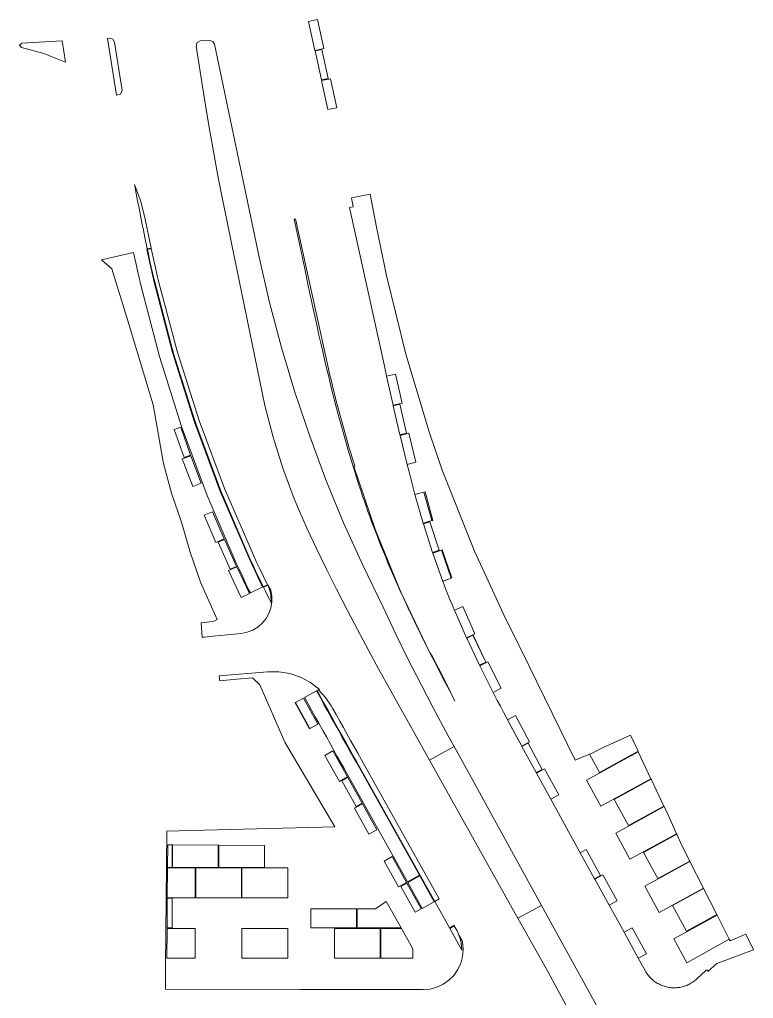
# Model space of a CAD drawing. Header units: metres. Extents: x 105146 to 106170, y 111783 to 118163.
# Drawn here: x 105636 to 105764.4, y 117991.4 to 118162.8 of the extents above; entities that cross this region are included whole.
import ezdxf

# ---------------------------------------------------------------- set-up
doc = ezdxf.new("R2010")
doc.units = ezdxf.units.M
doc.layers.add('20-EP-ZONA-DURA', color=253, linetype='CONTINUOUS', lineweight=13)
doc.layers.add('20-EP-ZONA-VERDE', color=84, linetype='CONTINUOUS', lineweight=13)

msp = doc.modelspace()

# ---------------------------------------------------------------- linework, layer by layer
at = {"layer": '20-EP-ZONA-DURA'}
for points in [[(105723.8659, 118035.5501), (105725.2463, 118036.3003), (105722.8063, 118040.8923), (105721.3939, 118040.1417), (105723.8659, 118035.5501), (105723.3003, 118036.5902), (105722.6038, 118037.8791), (105721.9105, 118039.1697), (105721.2205, 118040.4621), (105720.6749, 118041.4911), (105720.1326, 118042.5219), (105719.5936, 118043.5544), (105718.9533, 118044.7921), (105718.8805, 118044.9337), (105720.2987, 118045.6745), (105717.9639, 118050.3213), (105716.5329, 118049.6055), (105716.4891, 118049.6953), (105717.5623, 118050.2321), (105717.5582, 118050.2405), (105717.5731, 118050.2479), (105715.3585, 118054.9529), (105715.3291, 118054.9389), (105714.2728, 118054.4418), (105714.2433, 118054.4279), (105714.2017, 118054.5187), (105715.6493, 118055.2001), (105713.5535, 118059.9603), (105712.0823, 118059.3311), (105712.054, 118059.3987), (105711.6698, 118060.3188), (105711.2914, 118061.2412), (105710.9477, 118062.0946), (105710.6096, 118062.9502), (105710.2773, 118063.8081), (105710.0575, 118064.3855), (105710.1338, 118064.4157), (105711.5455, 118064.9739), (105711.6235, 118065.0049), (105709.9143, 118069.9159), (105709.7973, 118069.8751), (105708.4012, 118069.3892), (105708.2861, 118069.3491), (105708.2543, 118069.4439), (105709.3877, 118069.8385), (105707.8047, 118074.8115), (105706.6579, 118074.4585), (105706.6311, 118074.5472), (105706.6289, 118074.5543), (105706.7935, 118074.6051), (105708.1579, 118075.0261), (105708.3105, 118075.0721), (105706.9419, 118080.0887), (105706.7241, 118080.0293), (105705.3979, 118079.6676), (105705.1805, 118079.6083), (105704.9362, 118080.5085), (105704.6242, 118081.6793), (105704.3182, 118082.8518), (105703.9726, 118084.2018), (105703.8133, 118084.8327), (105705.3573, 118085.2539), (105704.1273, 118090.3179), (105702.5685, 118089.9577), (105702.5453, 118090.0567), (105703.7147, 118090.3257), (105702.5485, 118095.4003), (105701.3733, 118095.1573), (105701.3513, 118095.2549), (105702.9183, 118095.5789), (105701.7901, 118100.6555), (105700.2231, 118100.3317), (105699.7756, 118102.3618), (105693.7277, 118129.8479), (105694.3819, 118129.9831), (105694.0621, 118131.5303), (105697.3517, 118132.2101), (105698.4599, 118126.4265), (105700.1829, 118117.9479), (105703.5609, 118104.1621), (105707.6863, 118090.5811), (105709.9345, 118083.8471), (105715.5941, 118069.7003), (105721.0973, 118057.7467), (105721.5827, 118056.7637), (105725.1653, 118049.5101), (105733.2249, 118033.0937), (105734.1413, 118033.4873), (105735.7265, 118034.1039), (105737.4629, 118030.9169), (105739.5007, 118032.0365), (105739.5613, 118031.9562), (105735.2159, 118029.5691), (105737.7035, 118025.0027), (105746.4968, 118029.8331), (105746.5397, 118029.7425), (105740.0735, 118026.1909), (105742.5613, 118021.6241), (105748.7675, 118025.0333), (105748.8103, 118024.9429), (105740.3199, 118020.2789), (105742.8075, 118015.7125), (105750.9688, 118020.1955), (105751.0098, 118020.1039), (105745.1775, 118016.9007), (105747.6655, 118012.3337), (105753.2689, 118015.4121), (105753.3141, 118015.3227), (105745.4243, 118010.9881), (105747.9117, 118006.4223), (105755.663, 118010.6802), (105755.7082, 118010.5909), (105750.2821, 118007.6097), (105752.7215, 118003.1315), (105758.0117, 118006.0382), (105758.0568, 118005.949), (105750.4799, 118001.7861), (105752.7525, 117997.6123), (105760.2036, 118001.7059), (105760.3391, 118001.4381), (105763.1271, 118002.6231), (105764.4255, 117999.8843), (105758.0381, 117997.4401), (105756.4494, 117996.0846), (105756.4317, 117996.158), (105756.4207, 117996.1909), (105756.4041, 117996.2215), (105756.3826, 117996.2487), (105756.3566, 117996.2717), (105756.327, 117996.2899), (105756.2948, 117996.3028), (105756.2608, 117996.3098), (105756.2261, 117996.3108), (105756.1917, 117996.3059), (105756.1587, 117996.295), (105756.1281, 117996.2786), (105756.1008, 117996.2572), (105754.513, 117994.7739), (105754.5104, 117994.7715), (105754.3523, 117994.6292), (105754.1917, 117994.4948), (105754.026, 117994.366), (105753.8527, 117994.2412), (105753.6767, 117994.1241), (105753.499, 117994.0149), (105753.3151, 117993.9108), (105753.1265, 117993.813), (105752.9368, 117993.7232), (105752.7438, 117993.6403), (105752.5457, 117993.5636), (105752.3465, 117993.4947), (105752.1441, 117993.4329), (105751.9413, 117993.3789), (105751.7348, 117993.3318), (105751.5262, 117993.2923), (105751.3163, 117993.2605), (105751.1084, 117993.2366), (105750.8972, 117993.2201), (105750.688, 117993.2114), (105750.476, 117993.2102), (105750.2641, 117993.2168), (105750.0526, 117993.2312), (105749.8442, 117993.253), (105749.637, 117993.2822), (105749.4283, 117993.3195), (105749.2234, 117993.3637), (105749.015, 117993.4168), (105748.8137, 117993.476), (105748.6154, 117993.5423), (105748.4164, 117993.6168), (105748.2204, 117993.6986), (105748.0297, 117993.7864), (105747.8413, 117993.8816), (105747.6554, 117993.9843), (105747.4754, 117994.0923), (105747.2983, 117994.2077), (105747.1267, 117994.3285), (105746.9582, 117994.4565), (105746.7946, 117994.5904), (105746.6359, 117994.7304), (105746.4837, 117994.8748), (105746.3356, 117995.0258), (105746.1944, 117995.1809), (105746.0576, 117995.3424), (105745.9269, 117995.5086), (105745.8024, 117995.6795), (105745.6837, 117995.8554), (105745.5727, 117996.0337), (105745.467, 117996.2181), (105744.2793, 117998.3795), (105745.6815, 117999.1493), (105743.1773, 118003.7067), (105741.7753, 118002.9363), (105739.1749, 118007.6689), (105740.5767, 118008.4393), (105738.0725, 118012.9965), (105736.6707, 118012.2263), (105736.6225, 118012.3139), (105737.6743, 118012.8917), (105735.1701, 118017.4491), (105734.1183, 118016.8713), (105728.9653, 118026.2491), (105730.3657, 118027.0181), (105727.8633, 118031.5765), (105726.4611, 118030.8067), (105726.4131, 118030.8943), (105727.4515, 118031.4645), (105724.9681, 118036.0351), (105723.9137, 118035.4621), (105723.8659, 118035.5501)], [(105702.7132, 118062.4706), (105702.6657, 118062.5735), (105702.1874, 118063.6415), (105701.7147, 118064.7122), (105701.2479, 118065.7854), (105700.8468, 118066.721), (105700.4506, 118067.6588), (105700.0592, 118068.5986), (105699.6726, 118069.5403), (105699.2908, 118070.4842), (105698.9421, 118071.3596), (105698.5982, 118072.2371), (105698.2592, 118073.1165), (105697.925, 118073.9978), (105697.5957, 118074.8809), (105697.2713, 118075.7657), (105696.9518, 118076.6524), (105696.6371, 118077.5409), (105696.3275, 118078.431), (105696.0228, 118079.3229), (105695.6988, 118080.2879), (105695.3797, 118081.2547), (105695.0657, 118082.223), (105694.7567, 118083.193), (105694.4526, 118084.1645), (105694.1089, 118085.2833), (105693.7714, 118086.4037), (105693.4399, 118087.5264), (105693.1146, 118088.6506), (105692.7621, 118089.8928), (105692.4156, 118091.1366), (105692.0754, 118092.3822), (105691.7412, 118093.6295), (105691.4481, 118094.7435), (105691.1594, 118095.8588), (105690.8751, 118096.9752), (105690.5952, 118098.0928), (105690.2792, 118099.3749), (105689.9676, 118100.6582), (105689.6604, 118101.9425), (105689.3577, 118103.2279), (105689.0257, 118104.6591), (105688.6985, 118106.0914), (105688.3759, 118107.5249), (105687.9769, 118109.3233), (105687.5825, 118111.1227), (105687.1929, 118112.9232), (105686.8458, 118114.5458), (105686.5018, 118116.1691), (105685.8165, 118119.4274), (105685.1343, 118122.6865), (105684.0563, 118127.849), (105684.2771, 118127.8933), (105690.3515, 118100.2865), (105690.5535, 118099.4301), (105690.7598, 118098.571), (105690.9684, 118097.7173), (105691.1816, 118096.86), (105691.3971, 118096.008), (105691.6172, 118095.1524), (105691.8396, 118094.3022), (105692.0666, 118093.4484), (105692.2959, 118092.6), (105692.5298, 118091.7481), (105692.7659, 118090.9016), (105693.0066, 118090.0516), (105693.2496, 118089.207), (105693.4972, 118088.3589), (105693.7469, 118087.5164), (105694.0014, 118086.6703), (105694.2579, 118085.8298), (105694.5192, 118084.9859), (105694.651, 118084.5676), (105694.4799, 118084.5161), (105698.2642, 118073.3692), (105702.7132, 118062.4706)], [(105678.4223, 118063.8451), (105678.6153, 118063.4473), (105679.3581, 118063.8073), (105679.4096, 118063.8324), (105679.4565, 118063.7441), (105678.6589, 118063.3573), (105678.9995, 118062.6549), (105679.5811, 118061.4681), (105680.0021, 118060.6183), (105679.9691, 118062.1217), (105679.5507, 118063.5662), (105679.9385, 118062.8363), (105680.1256, 118061.8142), (105680.1336, 118060.7753), (105679.9623, 118059.7505), (105679.6167, 118058.7706), (105679.1073, 118057.8651), (105678.4492, 118057.061), (105677.6623, 118056.3825), (105676.7702, 118055.85), (105675.7995, 118055.4793), (105674.7795, 118055.2817), (105669.8447, 118054.7635), (105668.2521, 118054.6391), (105667.912, 118054.6216), (105667.9101, 118054.6257), (105667.7601, 118057.1371), (105669.2827, 118057.2811), (105669.7264, 118057.3569), (105670.1538, 118057.4981), (105670.5553, 118057.7015), (105667.6099, 118064.2755), (105665.8355, 118069.5325), (105664.2903, 118074.7313), (105662.5699, 118079.8257), (105661.1887, 118085.0227), (105659.3643, 118095.2983), (105656.4497, 118105.0199), (105654.9687, 118109.8257), (105652.1221, 118119.1427), (105650.2825, 118120.7179), (105655.9025, 118121.9735), (105656.0091, 118121.4695), (105656.2935, 118120.1647), (105656.5843, 118118.8595), (105656.8819, 118117.5543), (105657.1833, 118116.2617), (105660.4509, 118103.7977), (105664.3324, 118091.511), (105668.8182, 118079.4319), (105673.8973, 118067.5899), (105674.4537, 118066.3847), (105675.0209, 118065.1721), (105675.5931, 118063.9637), (105676.1703, 118062.7593), (105676.3657, 118062.3565), (105678.5253, 118063.4037), (105678.3323, 118063.8017), (105677.7599, 118064.9959), (105677.1925, 118066.1941), (105676.6303, 118067.3959), (105676.0777, 118068.5931), (105671.0462, 118080.3243), (105666.6024, 118092.2905), (105662.7571, 118104.4623), (105659.5199, 118116.8097), (105659.2205, 118118.0935), (105658.9257, 118119.3873), (105658.6601, 118120.5791), (105658.6373, 118120.6813), (105658.3553, 118121.9753), (105658.2443, 118122.4968), (105658.3417, 118122.5185), (105658.4529, 118121.9963), (105658.7349, 118120.7027), (105659.0231, 118119.4093), (105659.2946, 118118.218), (105659.3179, 118118.1161), (105659.6173, 118116.8325), (105660.1785, 118114.5041), (105660.2161, 118114.3493), (105662.2577, 118106.5855), (105662.8268, 118104.582), (105662.8533, 118104.4898), (105664.5461, 118098.8714), (105664.5608, 118098.8247), (105667.0423, 118091.3248), (105667.0451, 118091.3167), (105671.3359, 118079.8713), (105671.3401, 118079.8608), (105676.1685, 118068.6347), (105676.7209, 118067.4381), (105677.2829, 118066.2367), (105677.8501, 118065.0389), (105678.4223, 118063.8451)], [(105664.7709, 118086.0889), (105665.9013, 118086.4903), (105664.1685, 118091.3695), (105663.0313, 118090.9893), (105664.7709, 118086.0889)], [(105667.7625, 118081.5627), (105665.9349, 118086.3959), (105664.4279, 118085.8611), (105666.2673, 118080.9973), (105667.7625, 118081.5627)], [(105670.3113, 118071.1999), (105671.7823, 118071.8253), (105669.7603, 118076.5807), (105668.2765, 118075.9851), (105670.3113, 118071.1999)], [(105672.8459, 118066.5285), (105673.9401, 118067.0201), (105671.8215, 118071.7333), (105670.7147, 118071.2717), (105672.8459, 118066.5285)], [(105676.1925, 118062.2573), (105673.9811, 118066.9289), (105672.5225, 118066.2735), (105674.7467, 118061.5733), (105676.1925, 118062.2573)], [(105702.7132, 118062.4706), (105707.8109, 118051.8599), (105707.8939, 118051.8974), (105708.0713, 118051.5445), (105708.4712, 118050.7568), (105708.8722, 118049.9748), (105709.2785, 118049.1903), (105709.6858, 118048.4116), (105710.0967, 118047.6338), (105710.5039, 118046.797), (105710.9158, 118045.9587), (105711.331, 118045.1218), (105711.7493, 118044.2866), (105712.182, 118043.4303), (105711.8298, 118044.0908), (105711.1423, 118045.3893), (105710.459, 118046.69), (105709.7801, 118047.993), (105709.1738, 118049.1661), (105708.5716, 118050.3413), (105707.9734, 118051.5186), (105707.3793, 118052.698), (105706.8649, 118053.7288), (105706.3545, 118054.7616), (105705.8483, 118055.7964), (105705.3461, 118056.8331), (105704.7884, 118057.9978), (105704.2364, 118059.1652), (105703.6903, 118060.3352), (105703.15, 118061.508), (105702.7132, 118062.4706)], [(105688.4557, 118045.4709), (105688.2701, 118045.3695), (105688.0543, 118045.2513), (105688.0899, 118045.1859), (105688.7155, 118044.0427), (105689.3425, 118042.9015), (105689.9705, 118041.7625), (105690.5995, 118040.6255), (105691.2309, 118039.4869), (105691.8609, 118038.3539), (105692.4911, 118037.2223), (105693.1217, 118036.0923), (105693.7521, 118034.9637), (105694.3823, 118033.8363), (105695.0121, 118032.7099), (105696.6265, 118029.8231), (105708.6421, 118008.3383), (105711.2291, 118003.7127), (105712.0145, 118004.1519), (105712.0635, 118004.0647), (105711.2779, 118003.6253), (105713.4065, 117999.8193), (105713.2891, 118001.1503), (105712.9133, 118002.4326), (105713.4157, 118001.5063), (105713.5569, 118000.7059), (105713.6044, 117999.8945), (105713.4978, 117998.6789), (105713.1818, 117997.5002), (105712.666, 117996.3943), (105711.9659, 117995.3948), (105711.1029, 117994.532), (105710.1033, 117993.8322), (105708.9973, 117993.3166), (105707.8185, 117993.0008), (105706.6029, 117992.8945), (105685.1199, 117992.9038), (105685.1199, 117992.8931), (105661.5155, 117992.9447), (105661.5221, 117996.7881), (105661.7181, 118020.6331), (105668.2843, 118020.8001), (105691.1437, 118021.3821), (105682.3805, 118036.2451), (105678.0343, 118046.2779), (105676.7437, 118047.4971), (105673.9941, 118047.2441), (105671.0353, 118046.9773), (105670.9273, 118047.8539), (105679.3819, 118048.5571), (105681.3515, 118048.5587), (105683.2949, 118048.238), (105685.1596, 118047.6038), (105686.8955, 118046.6731), (105688.4557, 118045.4709)], [(105688.1907, 118039.4021), (105685.6853, 118043.9559), (105684.2694, 118043.1734), (105684.1821, 118043.1251), (105686.7043, 118038.5777), (105686.7917, 118038.6261), (105688.1907, 118039.4021)], [(105685.8957, 118043.9877), (105686.5235, 118042.8407), (105687.1523, 118041.6961), (105687.7821, 118040.5541), (105688.4125, 118039.4141), (105689.0459, 118038.2721), (105689.6769, 118037.1371), (105690.3081, 118036.0043), (105690.9391, 118034.8731), (105691.5699, 118033.7437), (105692.2003, 118032.6161), (105692.8301, 118031.4897), (105703.8739, 118011.7425), (105705.9685, 118012.9141), (105694.9249, 118032.6611), (105694.2949, 118033.7875), (105693.6647, 118034.9149), (105693.0343, 118036.0435), (105692.4039, 118037.1735), (105691.7735, 118038.3051), (105691.1435, 118039.4383), (105690.5121, 118040.5769), (105689.8829, 118041.7143), (105689.2549, 118042.8533), (105688.6279, 118043.9947), (105688.0021, 118045.1379), (105687.9665, 118045.2033), (105685.8611, 118044.0511), (105685.8957, 118043.9877)], [(105707.7318, 118033.0735), (105712.0517, 118035.4548), (105715.4092, 118029.3247), (105715.8128, 118028.5894), (105715.8202, 118028.5758), (105727.3199, 118007.6478), (105723.2048, 118005.3869), (105722.2051, 118007.1757), (105707.7318, 118033.0735)], [(105691.9547, 118029.3685), (105693.3507, 118030.1493), (105690.8135, 118034.6879), (105689.4165, 118033.9069), (105691.9547, 118029.3685)], [(105694.8903, 118024.9377), (105695.9377, 118025.5235), (105693.3995, 118030.0619), (105692.3521, 118029.4763), (105694.8903, 118024.9377)], [(105698.5247, 118020.8977), (105695.9873, 118025.4365), (105694.5905, 118024.6555), (105697.1285, 118020.1169), (105698.5247, 118020.8977)], [(105662.6511, 118014.2965), (105662.6511, 118018.2407), (105661.8985, 118018.2469), (105661.8659, 118014.2965), (105662.6511, 118014.2965)], [(105662.7511, 118018.2399), (105662.7511, 118014.2965), (105670.7511, 118014.2965), (105670.7511, 118018.1741), (105662.7511, 118018.2399)], [(105670.8511, 118018.1733), (105670.8511, 118014.2965), (105678.8511, 118014.2965), (105678.8511, 118018.1075), (105670.8511, 118018.1733)], [(105699.7643, 118015.4039), (105702.3025, 118010.8655), (105703.6985, 118011.6463), (105701.1605, 118016.1845), (105699.7643, 118015.4039)], [(105666.7011, 118008.9965), (105666.7011, 118014.1965), (105661.8651, 118014.1965), (105661.8223, 118008.9965), (105666.7011, 118008.9965)], [(105666.8011, 118014.1965), (105666.8011, 118008.9965), (105674.8011, 118008.9965), (105674.8011, 118014.1965), (105666.8011, 118014.1965)], [(105674.9011, 118014.1965), (105674.9011, 118008.9965), (105682.9011, 118008.9965), (105682.9011, 118014.1965), (105674.9011, 118014.1965)], [(105706.0173, 118012.8267), (105703.9227, 118011.6553), (105706.4601, 118007.1181), (105708.5547, 118008.2897), (105706.0173, 118012.8267)], [(105706.2857, 118007.0203), (105703.7475, 118011.5589), (105702.7001, 118010.9731), (105705.2379, 118006.4345), (105706.2857, 118007.0203)], [(105662.6511, 118003.6965), (105662.6511, 118008.8965), (105661.8215, 118008.8965), (105661.7789, 118003.6965), (105662.6511, 118003.6965)], [(105702.7613, 118003.6965), (105700.1651, 118008.3077), (105698.2795, 118007.0583), (105695.0511, 118007.0583), (105695.0511, 118003.6965), (105702.7613, 118003.6965)], [(105694.9511, 118003.6965), (105694.9511, 118007.0583), (105686.9511, 118007.0583), (105686.9511, 118003.6965), (105694.9511, 118003.6965)], [(105666.7011, 117998.3965), (105666.7011, 118003.5965), (105661.7781, 118003.5965), (105661.7353, 117998.3965), (105666.7011, 117998.3965)], [(105682.9011, 117998.3965), (105682.9011, 118003.5965), (105674.9011, 118003.5965), (105674.9011, 117998.3965), (105682.9011, 117998.3965)], [(105699.1011, 117998.3965), (105699.1011, 118003.5965), (105691.1011, 118003.5965), (105691.1011, 117998.3965), (105699.1011, 117998.3965)], [(105699.2011, 118003.5965), (105699.2011, 117998.3965), (105704.8187, 117998.3965), (105704.8187, 118000.0425), (105702.8177, 118003.5965), (105699.2011, 118003.5965)]]:
    msp.add_lwpolyline(points, close=True, dxfattribs=at)
at = {"layer": '20-EP-ZONA-VERDE'}
for points in [[(105689.2385, 118157.6955), (105687.6715, 118157.3717), (105686.5539, 118162.4505), (105688.1209, 118162.7745), (105689.2385, 118157.6955)], [(105644.0135, 118155.3191), (105640.223, 118156.8169), (105636.2863, 118157.8727), (105635.9688, 118158.2944), (105636.3461, 118158.6637), (105643.4185, 118159.0443), (105644.0135, 118155.3191)], [(105652.5685, 118158.8193), (105653.9247, 118150.3267), (105653.6111, 118149.7092), (105652.9331, 118149.5597), (105651.3505, 118159.4713), (105651.7355, 118159.4919), (105652.2812, 118159.3154), (105652.5685, 118158.8193)], [(105670.0985, 118158.4915), (105677.8905, 118121.1735), (105679.7206, 118113.2309), (105681.8085, 118105.3519), (105684.1519, 118097.5451), (105686.7484, 118089.8188), (105689.5952, 118082.1812), (105692.6892, 118074.6403), (105696.0272, 118067.2042), (105699.6057, 118059.8809), (105701.8327, 118055.1401), (105703.8933, 118050.9495), (105706.3185, 118046.1963), (105708.3861, 118042.2599), (105711.0139, 118037.3635), (105712.0513, 118035.4555), (105707.7311, 118033.0731), (105704.8577, 118038.2159), (105702.2585, 118042.8727), (105700.9627, 118045.2029), (105698.8157, 118049.0933), (105697.1131, 118052.2137), (105695.0943, 118055.9707), (105693.3543, 118059.2717), (105691.4369, 118062.9955), (105689.7321, 118066.3997), (105687.9235, 118070.1297), (105686.2943, 118073.6165), (105684.0506, 118078.8647), (105682.0641, 118084.2157), (105680.3394, 118089.6567), (105678.8805, 118095.1747), (105673.0935, 118123.6263), (105672.2201, 118127.6311), (105671.4647, 118131.3207), (105670.6777, 118135.3965), (105670.0107, 118139.0375), (105669.2805, 118143.2133), (105668.6937, 118146.7001), (105667.9797, 118151.0707), (105667.5593, 118153.6961), (105666.8601, 118158.1063), (105667.0272, 118158.733), (105667.6039, 118159.0299), (105669.2689, 118159.1267), (105669.8018, 118158.9632), (105670.0985, 118158.4915)], [(105689.9857, 118152.4379), (105688.8105, 118152.1951), (105687.6929, 118157.2739), (105688.8683, 118157.5169), (105689.9857, 118152.4379)], [(105691.5165, 118147.3423), (105689.9495, 118147.0185), (105688.8321, 118152.0973), (105690.3991, 118152.4211), (105691.5165, 118147.3423)], [(105657.8715, 118128.1333), (105658.9759, 118122.7627), (105658.3207, 118122.6163), (105658.1771, 118123.2899), (105657.9071, 118124.5837), (105657.6427, 118125.8771), (105657.3835, 118127.1705), (105657.1299, 118128.4637), (105656.8809, 118129.7567), (105656.6369, 118131.0493), (105656.3973, 118132.3415), (105656.1621, 118133.6331), (105656.1109, 118133.9195), (105657.1384, 118131.0712), (105657.8715, 118128.1333)], [(105659.1111, 118122.1379), (105659.3893, 118120.8705), (105659.6819, 118119.5659), (105659.9793, 118118.2681), (105660.2813, 118116.9807), (105663.5264, 118104.6799), (105667.3847, 118092.5574), (105671.8463, 118080.6437), (105676.9001, 118068.9689), (105677.4545, 118067.7787), (105678.0209, 118066.5791), (105678.5937, 118065.3817), (105679.3581, 118063.8073), (105678.6153, 118063.4473), (105678.4223, 118063.8451), (105677.8501, 118065.0389), (105677.2829, 118066.2367), (105676.7209, 118067.4381), (105676.1685, 118068.6347), (105671.139, 118080.3614), (105666.697, 118092.3229), (105662.8533, 118104.4898), (105659.6173, 118116.8325), (105659.3179, 118118.1161), (105659.0231, 118119.4093), (105658.7349, 118120.7027), (105658.4529, 118121.9963), (105658.3417, 118122.5185), (105658.9969, 118122.6649), (105659.1111, 118122.1379)], [(105702.9183, 118095.5789), (105701.3513, 118095.2549), (105700.2231, 118100.3317), (105701.7901, 118100.6555), (105702.9183, 118095.5789)], [(105703.7147, 118090.3257), (105702.5453, 118090.0567), (105701.3733, 118095.1573), (105702.5485, 118095.4003), (105703.7147, 118090.3257)], [(105665.9013, 118086.4903), (105664.7709, 118086.0889), (105663.0313, 118090.9893), (105664.1685, 118091.3695), (105665.9013, 118086.4903)], [(105705.3573, 118085.2539), (105703.8133, 118084.8327), (105702.5685, 118089.9577), (105704.1273, 118090.3179), (105705.3573, 118085.2539)], [(105667.7625, 118081.5627), (105666.2673, 118080.9973), (105664.4279, 118085.8611), (105665.9349, 118086.3959), (105667.7625, 118081.5627)], [(105708.1579, 118075.0261), (105706.6289, 118074.5543), (105705.1805, 118079.6083), (105706.7241, 118080.0293), (105708.1579, 118075.0261)], [(105671.7823, 118071.8253), (105670.3113, 118071.1999), (105668.2765, 118075.9851), (105669.7603, 118076.5807), (105671.7823, 118071.8253)], [(105709.3877, 118069.8385), (105708.2543, 118069.4439), (105706.6579, 118074.4585), (105707.8047, 118074.8115), (105709.3877, 118069.8385)], [(105673.9401, 118067.0201), (105672.8459, 118066.5285), (105670.7147, 118071.2717), (105671.8215, 118071.7333), (105673.9401, 118067.0201)], [(105711.5455, 118064.9739), (105710.0575, 118064.3855), (105708.2861, 118069.3491), (105709.7973, 118069.8751), (105711.5455, 118064.9739)], [(105676.1925, 118062.2573), (105674.7467, 118061.5733), (105672.5225, 118066.2735), (105673.9811, 118066.9289), (105676.1925, 118062.2573)], [(105680.0021, 118060.6183), (105679.5811, 118061.4681), (105678.9995, 118062.6549), (105678.6589, 118063.3573), (105679.4665, 118063.7489), (105679.9528, 118062.2206), (105680.0021, 118060.6183)], [(105715.6493, 118055.2001), (105714.2017, 118054.5187), (105712.0823, 118059.3311), (105713.5535, 118059.9603), (105715.6493, 118055.2001)], [(105717.5623, 118050.2321), (105716.4891, 118049.6953), (105714.2433, 118054.4279), (105715.3291, 118054.9389), (105717.5623, 118050.2321)], [(105720.2987, 118045.6745), (105718.8805, 118044.9337), (105716.5329, 118049.6055), (105717.9639, 118050.3213), (105720.2987, 118045.6745)], [(105690.5387, 118042.5999), (105690.7583, 118042.1977), (105691.3867, 118041.0615), (105692.0175, 118039.9243), (105692.6471, 118038.7919), (105693.2771, 118037.6609), (105693.9073, 118036.5313), (105694.5377, 118035.4029), (105695.1677, 118034.2755), (105695.7977, 118033.1491), (105709.4277, 118008.7777), (105708.6421, 118008.3383), (105695.0121, 118032.7099), (105694.3823, 118033.8363), (105693.7521, 118034.9637), (105693.1217, 118036.0923), (105692.4911, 118037.2223), (105691.8609, 118038.3539), (105691.2309, 118039.4869), (105690.5995, 118040.6255), (105689.9705, 118041.7625), (105689.3425, 118042.9015), (105688.7155, 118044.0427), (105688.0899, 118045.1859), (105688.0543, 118045.2513), (105688.2701, 118045.3695), (105689.5089, 118044.0703), (105690.5387, 118042.5999)], [(105688.1907, 118039.4021), (105686.7917, 118038.6261), (105684.2694, 118043.1734), (105685.6853, 118043.9559), (105688.1907, 118039.4021)], [(105686.7917, 118038.6261), (105686.7043, 118038.5777), (105684.1821, 118043.1251), (105684.2694, 118043.1734), (105686.7917, 118038.6261)], [(105725.2463, 118036.3003), (105723.8659, 118035.5501), (105721.3939, 118040.1417), (105722.8063, 118040.8923), (105725.2463, 118036.3003)], [(105744.2261, 118034.6329), (105737.4629, 118030.9169), (105735.7265, 118034.1039), (105736.2001, 118034.2881), (105738.1521, 118035.2891), (105742.8831, 118037.4717), (105744.2261, 118034.6329)], [(105727.4515, 118031.4645), (105726.4131, 118030.8943), (105723.9137, 118035.4621), (105724.9681, 118036.0351), (105727.4515, 118031.4645)], [(105693.3507, 118030.1493), (105691.9547, 118029.3685), (105689.4165, 118033.9069), (105690.8135, 118034.6879), (105693.3507, 118030.1493)], [(105746.4969, 118029.8331), (105737.7035, 118025.0027), (105735.2159, 118029.5691), (105744.2689, 118034.5423), (105746.4969, 118029.8331)], [(105730.3657, 118027.0181), (105728.9653, 118026.2491), (105726.4611, 118030.8067), (105727.8633, 118031.5765), (105730.3657, 118027.0181)], [(105695.9377, 118025.5235), (105694.8903, 118024.9377), (105692.3521, 118029.4763), (105693.3995, 118030.0619), (105695.9377, 118025.5235)], [(105748.7675, 118025.0333), (105742.5613, 118021.6241), (105740.0735, 118026.1909), (105746.5397, 118029.7425), (105748.7675, 118025.0333)], [(105698.5247, 118020.8977), (105697.1285, 118020.1169), (105694.5905, 118024.6555), (105695.9873, 118025.4365), (105698.5247, 118020.8977)], [(105749.4451, 118023.6011), (105750.9687, 118020.1955), (105742.8075, 118015.7125), (105740.3199, 118020.2789), (105748.8103, 118024.9429), (105749.4451, 118023.6011)], [(105751.8871, 118018.1431), (105753.2689, 118015.4121), (105747.6655, 118012.3337), (105745.1775, 118016.9007), (105751.0097, 118020.1039), (105751.8871, 118018.1431)], [(105662.6511, 118018.2407), (105662.6511, 118014.2965), (105661.8659, 118014.2965), (105661.8985, 118018.2469), (105662.6511, 118018.2407)], [(105670.7511, 118018.1741), (105670.7511, 118014.2965), (105662.7511, 118014.2965), (105662.7511, 118018.2399), (105670.7511, 118018.1741)], [(105678.8511, 118018.1075), (105678.8511, 118014.2965), (105670.8511, 118014.2965), (105670.8511, 118018.1733), (105678.8511, 118018.1075)], [(105703.6985, 118011.6463), (105702.3025, 118010.8655), (105699.7643, 118015.4039), (105701.1605, 118016.1845), (105703.6985, 118011.6463)], [(105737.6743, 118012.8917), (105736.6225, 118012.3139), (105734.1183, 118016.8713), (105735.1701, 118017.4491), (105737.6743, 118012.8917)], [(105755.6629, 118010.6801), (105747.9117, 118006.4223), (105745.4243, 118010.9881), (105753.3141, 118015.3227), (105755.6629, 118010.6801)], [(105666.7011, 118008.9965), (105661.8223, 118008.9965), (105661.8651, 118014.1965), (105666.7011, 118014.1965), (105666.7011, 118008.9965)], [(105674.8011, 118008.9965), (105666.8011, 118008.9965), (105666.8011, 118014.1965), (105674.8011, 118014.1965), (105674.8011, 118008.9965)], [(105682.9011, 118008.9965), (105674.9011, 118008.9965), (105674.9011, 118014.1965), (105682.9011, 118014.1965), (105682.9011, 118008.9965)], [(105740.5767, 118008.4393), (105739.1749, 118007.6689), (105736.6707, 118012.2263), (105738.0725, 118012.9965), (105740.5767, 118008.4393)], [(105706.2857, 118007.0203), (105705.2379, 118006.4345), (105702.7001, 118010.9731), (105703.7475, 118011.5589), (105706.2857, 118007.0203)], [(105758.0115, 118006.0381), (105752.7215, 118003.1315), (105750.2821, 118007.6097), (105755.7081, 118010.5909), (105758.0115, 118006.0381)], [(105662.6511, 118003.6965), (105661.7789, 118003.6965), (105661.8215, 118008.8965), (105662.6511, 118008.8965), (105662.6511, 118003.6965)], [(105702.7613, 118003.6965), (105695.0511, 118003.6965), (105695.0511, 118007.0583), (105698.2795, 118007.0583), (105700.1651, 118008.3077), (105702.7613, 118003.6965)], [(105694.9511, 118003.6965), (105686.9511, 118003.6965), (105686.9511, 118007.0583), (105694.9511, 118007.0583), (105694.9511, 118003.6965)], [(105760.2035, 118001.7059), (105752.7525, 117997.6123), (105750.4799, 118001.7861), (105758.0567, 118005.9489), (105760.2035, 118001.7059)], [(105666.7011, 117998.3965), (105661.7353, 117998.3965), (105661.7781, 118003.5965), (105666.7011, 118003.5965), (105666.7011, 117998.3965)], [(105682.9011, 117998.3965), (105674.9011, 117998.3965), (105674.9011, 118003.5965), (105682.9011, 118003.5965), (105682.9011, 117998.3965)], [(105699.1011, 117998.3965), (105691.1011, 117998.3965), (105691.1011, 118003.5965), (105699.1011, 118003.5965), (105699.1011, 117998.3965)], [(105704.8187, 118000.0425), (105704.8187, 117998.3965), (105699.2011, 117998.3965), (105699.2011, 118003.5965), (105702.8177, 118003.5965), (105704.8187, 118000.0425)], [(105712.5417, 118003.2093), (105713.1952, 118001.5732), (105713.4065, 117999.8193), (105711.2779, 118003.6253), (105712.0635, 118004.0647), (105712.5417, 118003.2093)], [(105745.6815, 117999.1493), (105744.2793, 117998.3795), (105741.7753, 118002.9363), (105743.1773, 118003.7067), (105745.6815, 117999.1493)]]:
    msp.add_lwpolyline(points, close=True, dxfattribs=at)
msp.add_lwpolyline([(105735.2625, 117983.3901), (105728.4215, 117996.0521), (105723.2049, 118005.3867), (105727.3199, 118007.6479), (105737.8235, 117988.5325)], dxfattribs=at)

doc.saveas('drawing.dxf')
